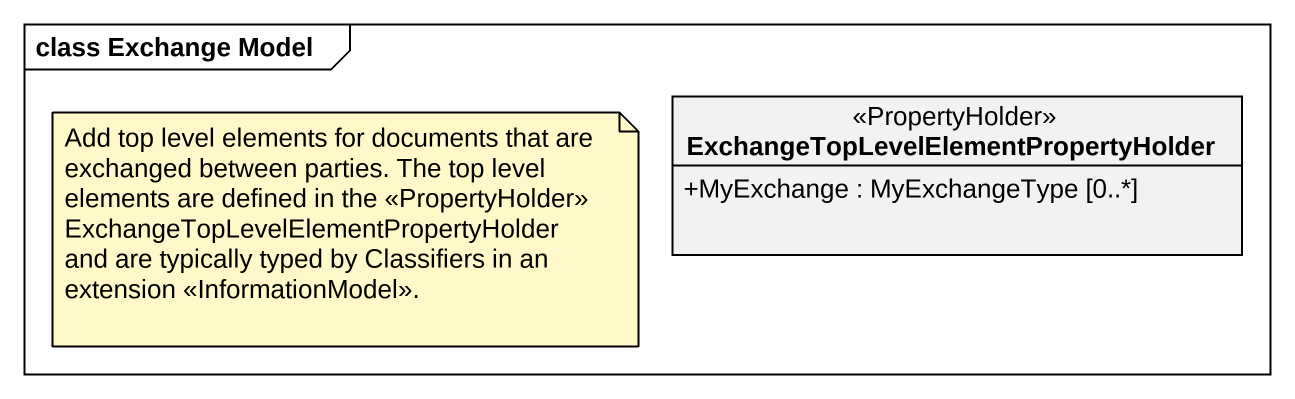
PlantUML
@startuml
mainframe class Exchange Model
hide circle
hide empty members
skinparam classAttributeIconSize 0
class "ExchangeTopLevelElementPropertyHolder" as ExchangeTopLevelElementPrope <<PropertyHolder>> {
  +MyExchange : MyExchangeType [0..*]
}
note as N1
  Add top level elements for documents that are exchanged between parties. The top level elements are defined in the <<PropertyHolder>> ExchangeTopLevelElementPropertyHolder and are typically typed by Classifiers in an extension <<InformationModel>>.
end note
@enduml
